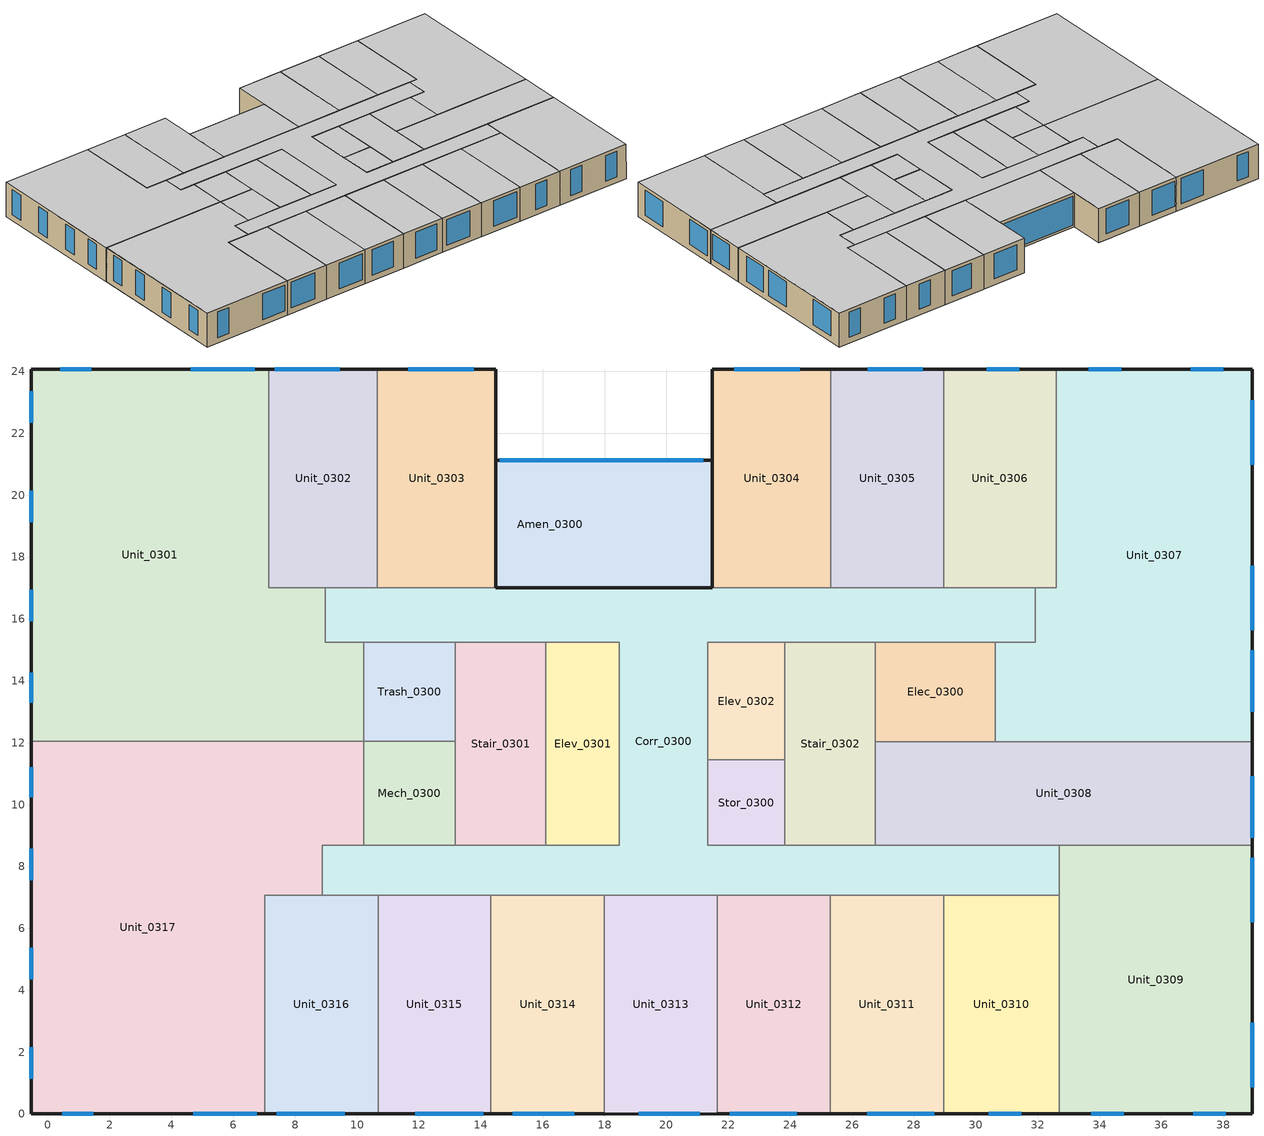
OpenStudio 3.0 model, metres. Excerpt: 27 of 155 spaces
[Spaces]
Elec_0300
 floor to Elec_0201: 30.63,15.25 30.63,12.03 26.75,12.03 26.75,15.25 z8.46
 wall to Stair_0302: 26.75,15.25 26.75,12.03 z8.46:11.4
 wall to Corr_0300: 30.63,15.25 26.75,15.25 z8.46:11.4
 wall to Unit_0307: 30.63,12.03 30.63,15.25 z8.46:11.4
 wall to Unit_0308: 26.75,12.03 30.63,12.03 z8.46:11.4
 ceiling to XFMR_0400: 30.63,12.03 30.63,15.25 26.75,15.25 26.75,12.03 z11.4
Unit_0308
 floor to Unit_0210: 38.94,12.03 38.94,8.69 26.75,8.69 26.75,12.03 z8.46
 wall outside: 38.94,8.69 38.94,12.03 z8.46:11.4
 wall to Stair_0302: 26.75,12.03 26.75,11.48 26.75,8.69 z8.46:11.4
 wall to Unit_0307: 38.94,12.03 32.79,12.03 30.63,12.03 z8.46:11.4
 wall to Unit_0309: 32.69,8.69 38.94,8.69 z8.46:11.4
 wall to Corr_0300: 26.75,8.69 32.69,8.69 z8.46:11.4
 window: 38.94,8.93 38.94,10.92 z8.97:11.13
 ceiling to Unit_0408: 38.94,8.69 38.94,12.03 26.75,12.03 26.75,8.69 z11.4
Elev_0302
 floor to Elev_0202: 23.83,15.25 23.83,11.44 21.34,11.44 21.34,15.25 z8.46
 wall to Stor_0300: 21.34,11.44 23.83,11.44 z8.46:11.4
 wall to Corr_0300: 23.83,15.25 21.34,15.25 21.34,11.44 z8.46:11.4
 wall to Stair_0302: 23.83,11.44 23.83,15.25 z8.46:11.4
 ceiling to Elev_0402: 23.83,11.44 23.83,15.25 21.34,15.25 21.34,11.44 z11.4
Mech_0300
 floor to Mech_0200: 13.17,12.05 13.17,8.69 10.21,8.69 10.21,12.05 z8.46
 wall to Trash_0300: 13.17,12.05 10.21,12.05 z8.46:11.4
 wall to Stair_0301: 13.17,8.69 13.17,12.05 z8.46:11.4
 wall to Corr_0300: 10.21,8.69 13.17,8.69 z8.46:11.4
 wall to Unit_0317: 10.21,12.05 10.21,8.69 z8.46:11.4
 ceiling to Mech_0400: 10.21,8.69 13.17,8.69 13.17,12.05 10.21,12.05 z11.4
Trash_0300
 floor to Trash_0200: 13.17,15.24 13.17,12.05 10.21,12.05 10.21,15.24 z8.46
 wall to Unit_0301: 10.21,15.24 10.21,12.05 z8.46:11.4
 wall to Corr_0300: 13.17,15.24 10.21,15.24 z8.46:11.4
 wall to Stair_0301: 13.17,12.05 13.17,15.24 z8.46:11.4
 ceiling to Trash_0400: 13.17,12.05 13.17,15.24 10.21,15.24 10.21,12.05 z11.4
Stair_0301
 floor to Stair_0201: 16.1,15.24 16.1,8.69 13.17,8.69 13.17,15.24 z8.46
 wall to Corr_0300: 16.1,15.24 13.17,15.24 / 13.17,8.69 16.1,8.69 z8.46:11.4
 wall to Elev_0301: 16.1,8.69 16.1,15.24 z8.46:11.4
 ceiling to Stair_0401: 13.17,8.69 16.1,8.69 16.1,15.24 13.17,15.24 z11.4
Stor_0300
 floor to Stor_0200: 23.83,11.44 23.83,8.69 21.34,8.69 21.34,11.44 z8.46
 wall to Stair_0302: 23.83,8.69 23.83,11.44 z8.46:11.4
 wall to Corr_0300: 21.34,11.44 21.34,8.69 23.83,8.69 z8.46:11.4
 ceiling to Stor_0400: 23.83,8.69 23.83,11.44 21.34,11.44 21.34,8.69 z11.4
Elev_0301
 floor to Elev_0201: 18.48,15.24 18.48,8.69 16.1,8.69 16.1,15.24 z8.46
 wall to Corr_0300: 16.1,8.69 18.48,8.69 18.48,15.24 16.1,15.24 z8.46:11.4
 ceiling to Elev_0401: 16.1,8.69 18.48,8.69 18.48,15.24 16.1,15.24 z11.4
Corr_0300
 floor to Corr_0200: 8.97,17.01 31.92,17.01 31.92,15.25 21.34,15.25 21.34,8.69 32.69,8.69 32.69,7.07 8.88,7.07 8.88,8.69 18.48,8.69 18.48,15.24 8.97,15.24 z8.46
 wall to Unit_0309: 32.69,7.07 32.69,8.69 z8.46:11.4
 wall to Unit_0310: 28.96,7.07 32.69,7.07 z8.46:11.4
 wall to Unit_0311: 25.3,7.07 28.96,7.07 z8.46:11.4
 wall to Unit_0312: 21.64,7.07 25.3,7.07 z8.46:11.4
 wall to Unit_0313: 18,7.07 21.64,7.07 z8.46:11.4
 wall to Unit_0314: 14.33,7.07 18,7.07 z8.46:11.4
 wall to Unit_0315: 10.68,7.07 14.33,7.07 z8.46:11.4
 wall to Unit_0316: 8.88,7.07 10.68,7.07 z8.46:11.4
 wall to Unit_0317: 10.21,8.69 8.88,8.69 8.88,7.07 z8.46:11.4
 wall to Unit_0301: 8.97,17.01 8.97,15.24 10.21,15.24 z8.46:11.4
 wall to Unit_0302: 10.66,17.01 8.97,17.01 z8.46:11.4
 wall to Unit_0303: 14.48,17.01 10.66,17.01 z8.46:11.4
 wall to Amen_0300: 21.48,17.01 14.48,17.01 z8.46:11.4
 wall to Unit_0304: 25.31,17.01 21.48,17.01 z8.46:11.4
 wall to Unit_0305: 28.96,17.01 25.31,17.01 z8.46:11.4
 wall to Unit_0306: 31.92,17.01 28.96,17.01 z8.46:11.4
 wall to Unit_0307: 30.63,15.25 31.92,15.25 31.92,17.01 z8.46:11.4
 wall to Stair_0302: 23.83,15.25 26.75,15.25 / 26.75,8.69 23.83,8.69 z8.46:11.4
 ceiling to Corr_0400: 32.69,7.07 32.69,8.69 21.34,8.69 21.34,15.25 31.92,15.25 31.92,17.01 8.97,17.01 8.97,15.24 18.48,15.24 18.48,8.69 8.88,8.69 8.88,7.07 z11.4
Stair_0302
 floor to Stair_0202: 26.75,15.25 26.75,8.69 23.83,8.69 23.83,15.25 z8.46
 ceiling to Stair_0402: 26.75,8.69 26.75,15.25 23.83,15.25 23.83,8.69 z11.4
Unit_0303
 floor to Unit_0203: 14.48,24.08 14.48,17.01 10.66,17.01 10.66,24.08 z8.46
 wall outside: 14.48,21.13 14.48,24.08 10.66,24.08 z8.46:11.4
 wall to Amen_0300: 14.48,17.01 14.48,21.13 z8.46:11.4
 wall to Unit_0302: 10.66,24.08 10.66,17.07 10.66,17.01 z8.46:11.4
 window: 13.77,24.08 11.66,24.08 z8.97:11.13
 ceiling to Unit_0403: 14.48,17.01 14.48,24.08 10.66,24.08 10.66,17.01 z11.4
Unit_0305
 floor to Unit_0207: 25.31,24.08 28.96,24.08 28.96,17.01 25.31,17.01 z8.46
 wall outside: 28.96,24.08 25.31,24.08 z8.46:11.4
 wall to Unit_0304: 25.31,24.08 25.31,17.07 25.31,17.01 z8.46:11.4
 wall to Unit_0306: 28.96,17.01 28.96,24.08 z8.46:11.4
 window: 28.28,24.08 26.51,24.08 z8.97:11.13
 ceiling to Unit_0405: 28.96,17.01 28.96,24.08 25.31,24.08 25.31,17.01 z11.4
Unit_0311
 floor to Unit_0213: 28.96,7.07 28.96,0 25.3,0 25.3,7.07 z8.46
 wall outside: 25.3,0 28.96,0 z8.46:11.4
 wall to Unit_0312: 25.3,7.07 25.3,0 z8.46:11.4
 wall to Unit_0310: 28.96,0 28.96,7.07 z8.46:11.4
 window: 26.49,0 28.66,0 z8.92:11.13
 ceiling to Unit_0411: 28.96,0 28.96,7.07 25.3,7.07 25.3,0 z11.4
Unit_0309
 floor to Unit_0211: 38.94,8.69 38.94,0 32.69,0 32.69,8.69 z8.46
 wall outside: 32.69,0 38.94,0 38.94,8.69 z8.46:11.4
 wall to Unit_0310: 32.69,7.07 32.69,0 z8.46:11.4
 window: 37.03,0 38.08,0 / 33.73,0 34.78,0 z8.92:11.13; 38.94,0.86 38.94,2.94 / 38.94,6.2 38.94,8.29 z8.97:11.13
 ceiling to Unit_0409: 38.94,0 38.94,8.69 32.69,8.69 32.69,0 z11.4
Amen_0300
 floor to Unit_0204: 17.98,21.13 17.98,17.01 14.48,17.01 14.48,21.13 z8.46
 floor to Unit_0205: 21.48,21.13 21.48,17.01 17.98,17.01 17.98,21.13 z8.46
 wall outside: 14.48,21.13 14.48,17.01 21.48,17.01 21.48,21.13 z11.4:11.41; 21.48,21.13 14.48,21.13 z8.46:11.41
 wall to Unit_0304: 21.48,17.01 21.48,21.13 z8.46:11.4
 window: 21.19,21.13 14.62,21.13 z8.65:11.13
 ceiling to Amen_0400: 21.48,17.01 21.48,21.13 14.48,21.13 14.48,17.01 z11.41
Unit_0312
 floor to Unit_0214: 25.3,7.07 25.3,0 21.64,0 21.64,7.07 z8.46
 wall outside: 21.64,0 25.3,0 z8.46:11.4
 wall to Unit_0313: 21.64,7.07 21.64,0 z8.46:11.4
 window: 22.04,0 24.21,0 z8.92:11.13
 ceiling to Unit_0412: 25.3,0 25.3,7.07 21.64,7.07 21.64,0 z11.4
Unit_0313
 floor to Unit_0215: 21.64,7.07 21.64,0 18,0 18,7.07 z8.46
 wall outside: 18,0 21.64,0 z8.46:11.4
 wall to Unit_0314: 18,7.07 18,0 z8.46:11.4
 window: 19.1,0 21.08,0 z8.92:11.13
 ceiling to Unit_0413: 21.64,0 21.64,7.07 18,7.07 18,0 z11.4
Unit_0310
 floor to Unit_0212: 32.69,7.07 32.69,0 28.96,0 28.96,7.07 z8.46
 wall outside: 28.96,0 32.69,0 z8.46:11.4
 window: 30.42,0 31.47,0 z8.92:11.13
 ceiling to Unit_0410: 32.69,0 32.69,7.07 28.96,7.07 28.96,0 z11.4
Unit_0307
 floor to Unit_0209: 32.61,24.08 38.94,24.08 38.94,12.03 30.63,12.03 30.63,15.25 31.92,15.25 31.92,17.01 32.61,17.01 z8.46
 wall outside: 38.94,12.03 38.94,24.08 32.61,24.08 z8.46:11.4
 wall to Unit_0306: 32.61,24.08 32.61,17.01 31.92,17.01 z8.46:11.4
 window: 38.94,13.01 38.94,14.99 / 38.94,15.64 38.94,17.73 / 38.94,20.98 38.94,23.07 / 38,24.08 36.95,24.08 / 34.7,24.08 33.65,24.08 z8.97:11.13
 ceiling to Unit_0407: 38.94,12.03 38.94,24.08 32.61,24.08 32.61,17.01 31.92,17.01 31.92,15.25 30.63,15.25 30.63,12.03 z11.4
Unit_0306
 floor to Unit_0208: 28.96,24.08 32.61,24.08 32.61,17.01 28.96,17.01 z8.46
 wall outside: 32.61,24.08 28.96,24.08 z8.46:11.4
 window: 31.4,24.08 30.35,24.08 z8.97:11.13
 ceiling to Unit_0406: 32.61,17.01 32.61,24.08 28.96,24.08 28.96,17.01 z11.4
Unit_0304
 floor to Unit_0206: 21.48,24.08 25.31,24.08 25.31,17.01 21.48,17.01 z8.46
 wall outside: 25.31,24.08 21.48,24.08 21.48,21.13 z8.46:11.4
 window: 24.3,24.08 22.19,24.08 z8.97:11.13
 ceiling to Unit_0404: 25.31,17.01 25.31,24.08 21.48,24.08 21.48,17.01 z11.4
Unit_0302
 floor to Unit_0202: 10.66,24.08 10.66,17.01 7.15,17.01 7.15,24.08 z8.46
 wall outside: 10.66,24.08 7.15,24.08 z8.46:11.4
 wall to Unit_0301: 7.15,24.08 7.15,17.01 8.97,17.01 z8.46:11.4
 window: 9.45,24.08 7.33,24.08 z8.97:11.13
 ceiling to Unit_0402: 10.66,17.01 10.66,24.08 7.15,24.08 7.15,17.01 z11.4
Unit_0314
 floor to Unit_0216: 18,7.07 18,0 14.33,0 14.33,7.07 z8.46
 wall outside: 14.33,0 18,0 z8.46:11.4
 wall to Unit_0315: 14.33,7.07 14.33,0 z8.46:11.4
 window: 15.04,0 17.02,0 z8.92:11.13
 ceiling to Unit_0414: 18,0 18,7.07 14.33,7.07 14.33,0 z11.4
Unit_0301
 floor to Unit_0201: -0.53,24.08 7.15,24.08 7.15,17.01 8.97,17.01 8.97,15.24 10.21,15.24 10.21,12.05 -0.53,12.05 z8.46
 wall outside: 7.15,24.08 -0.53,24.08 -0.53,12.05 z8.46:11.4
 wall to Unit_0317: -0.53,12.05 10.21,12.05 z8.46:11.4
 window: -0.53,23.36 -0.53,22.34 / -0.53,20.15 -0.53,19.13 / -0.53,16.94 -0.53,15.93 / -0.53,14.26 -0.53,13.29 / 6.69,24.08 4.62,24.08 / 1.41,24.08 0.4,24.08 z8.97:11.13
 ceiling to Unit_0401 (Interior Ceiling): 10.21,12.05 10.21,15.24 8.97,15.24 8.97,17.01 7.15,17.01 7.15,24.08 -0.53,24.08 -0.53,12.05 z11.4
Unit_0316
 floor to Unit_0218: 10.68,7.07 10.68,0 7.01,0 7.01,7.07 z8.46
 wall outside: 7.01,0 10.68,0 z8.46:11.4
 wall to Unit_0317: 8.88,7.07 7.01,7.07 7.01,5.98 7.01,0 z8.46:11.4
 wall to Unit_0315: 10.68,0 10.68,7.07 z8.46:11.4
 window: 7.41,0 9.6,0 z8.92:11.13
 ceiling to Unit_0416: 10.68,0 10.68,7.07 7.01,7.07 7.01,0 z11.4
Unit_0317
 floor to Unit_0219: 10.21,12.05 10.21,8.69 8.88,8.69 8.88,7.07 7.01,7.07 7.01,0 -0.53,0 -0.53,12.05 z8.46
 wall outside: -0.53,12.05 -0.53,12.04 -0.53,0 7.01,0 z8.46:11.4
 window: 0.48,0 1.48,0 / 4.7,0 6.76,0 z8.92:11.13; -0.53,11.21 -0.53,10.24 / -0.53,8.57 -0.53,7.55 / -0.53,5.37 -0.53,4.35 / -0.53,2.16 -0.53,1.14 z8.97:11.13
 ceiling to Unit_0417: 7.01,0 7.01,7.07 8.88,7.07 8.88,8.69 10.21,8.69 10.21,12.05 -0.53,12.05 -0.53,0 z11.4
Unit_0315
 floor to Unit_0217: 14.33,7.07 14.33,0 10.68,0 10.68,7.07 z8.46
 wall outside: 10.68,0 14.33,0 z8.46:11.4
 window: 11.89,0 14.08,0 z8.92:11.13
 ceiling to Unit_0415: 14.33,0 14.33,7.07 10.68,7.07 10.68,0 z11.4
[Building]
1300 NE 45th: North Axis {deg}=90; Space Type=SEC2015-MF-Residential; Default Construction Set=2015 Seattle Energy Code - MF; Default Schedule Set=SEC2015-MF-RESIDENTIAL-SCH-SET; Relocatable=False
[Site]
Seattle Boeing Field  Isis: Latitude {deg}=47.68; Longitude {deg}=-122.25; Time Zone {hr}=-8; Elevation {m}=20
[ClimateZones]
Climate Zone Institution Name 1=ASHRAE; Climate Zone Document Name 1=ANSI/ASHRAE Standard 169; Climate Zone Document Year 1=2006; Climate Zone Value 1=4C; Climate Zone Institution Name 2=CEC; Climate Zone Document Name 2=California Climate Zone Descriptions; Climate Zone Document Year 2=1995
[SizingPeriod:DesignDay] Barometric Pressure {Pa}=101085; Sky Clearness=0; Rain Indicator=0; Snow Indicator=0; Day of Month=21; Daylight Saving Time Indicator=0; Dry-Bulb Temperature Range Modifier Type=DefaultMultipliers
Name | Maximum Dry-Bulb Temperature {C} | Daily Dry-Bulb Temperature Range {deltaC} | Humidity Indicating Conditions at Maximum Dry-Bulb | Wind Speed {m/s} | Wind Direction {deg} | Month | Day Type | Humidity Indicating Type | Solar Model Indicator | ASHRAE Taub | ASHRAE Taud
Seattle Boeing Field  Isis Ann Htg 99.6% Condns DB | -4.5 | 0 | -4.5 | 2.6 | 150 | 12 | WinterDesignDay | Wetbulb | ASHRAEClearSky
Seattle Boeing Field  Isis Ann Hum_n 99.6% Condns DP=>MCDB | -1.5 | 0 | -12.1 | 2.6 | 150 | 12 | WinterDesignDay | Dewpoint | ASHRAEClearSky
Seattle Boeing Field  Isis Ann Htg Wind 99.6% Condns WS=>MCDB | 7.9 | 0 | 7.9 | 10 | 150 | 12 | WinterDesignDay | Wetbulb | ASHRAEClearSky
Seattle Boeing Field  Isis Ann Clg .4% Condns DB=>MWB | 30 | 10.2 | 18.7 | 4.5 | 320 | 8 | SummerDesignDay | Wetbulb | ASHRAETau | 0.359 | 2.539
Seattle Boeing Field  Isis Ann Clg .4% Condns WB=>MDB | 28.6 | 10.2 | 19.4 | 4.5 | 320 | 8 | SummerDesignDay | Wetbulb | ASHRAETau | 0.359 | 2.539
Seattle Boeing Field  Isis Ann Clg .4% Condns DP=>MDB | 20.8 | 10.2 | 16.1 | 4.5 | 320 | 8 | SummerDesignDay | Dewpoint | ASHRAETau | 0.359 | 2.539
Seattle Boeing Field  Isis Ann Clg .4% Condns Enth=>MDB | 28.6 | 10.2 | 54800 | 4.5 | 320 | 8 | SummerDesignDay | Enthalpy | ASHRAETau | 0.359 | 2.539
[Construction]
SEC-2015 Comm Group R BG ExtWall: R-13 + R-6 CI: Concrete - 8 inch - 140 lb/ft3, R-6 CI, R-13 Cavity (R-6 eff), 5/8 in. Gypsum Board
Interior Floor: F16 Acoustic tile, F05 Ceiling air space resistance, M11 100mm lightweight concrete
Interior Wall: G01a 19mm gypsum board, F04 Wall air space resistance, G01a 19mm gypsum board
Interior Ceiling: M11 100mm lightweight concrete, F05 Ceiling air space resistance, F16 Acoustic tile
SEC-2015 Opaque Door- Swinging: SEC-2015 Opaque Door- Swinging - Material
SEC-2015 Comm Group R ExtRoof IEAD: Roof Membrane, IEAD Roof Insulation R-36.7 IP, Metal Decking
SEC-2015 Comm Group R AG ExtWall SteelFrame: R-19 + R-8.5 CI: Stucco - 7/8 inch, 5/8 in. Gypsum Board, R-8.5 CI, R-19 Cavity (R-7.1 eff), 5/8 in. Gypsum Board
SEC-2015 Comm Group R Exposed Floor Mass: Floor Insulation R-32 IP, MAT-CC05 8 HW CONCRETE, CP02 CARPET PAD 2
SEC-2015 Glazed Door - SEW: SEC-2015 Glazed Door - SEW - Material
SEC-2015 Glazing - Fixed Metal Frame - SEW: SEC-2015 Glazing - Fixed Metal Frame - SEW - Material
SEC-2015 Opaque Door- NonSwinging: SEC-2015 Opaque Door- NonSwinging - Material
[Material]
Name | Roughness | Thickness {m} | Conductivity {W/m-K} | Density {kg/m3} | Specific Heat {J/kg-K} | Thermal Absorptance | Solar Absorptance | Visible Absorptance
Concrete - 8 inch - 140 lb/ft3 | MediumRough | 0.2032 | 1.94902 | 2239.06 | 921.096 | 0.9 | 0.7 | 0.7
Roof Membrane | VeryRough | 0.0095 | 0.16 | 1121.29 | 1460 | 0.9 | 0.7 | 0.7
Metal Decking | MediumSmooth | 0.0015 | 45.006 | 7680 | 418.4 | 0.9 | 0.6 | 0.6
F16 Acoustic tile | MediumSmooth | 0.0191 | 0.06 | 368 | 590 | 0.9 | 0.3 | 0.3
M11 100mm lightweight concrete | MediumRough | 0.1016 | 0.53 | 1280 | 840 | 0.9 | 0.5 | 0.5
G01a 19mm gypsum board | MediumSmooth | 0.019 | 0.16 | 800 | 1090 | 0.9 | 0.4 | 0.4
5/8 in. Gypsum Board | MediumSmooth | 0.0159 | 0.16 | 800 | 1090 | 0.9 | 0.7 | 0.7
IEAD Roof Insulation R-36.7 IP | MediumRough | 0.316696 | 0.049 | 265 | 836.8 | 0.9 | 0.7 | 0.7
MAT-CC05 8 HW CONCRETE | Rough | 0.20321 | 1.311 | 2240 | 836.8 | 0.9 | 0.7 | 0.7
Floor Insulation R-32 IP | MediumRough | 0.253598 | 0.045 | 265 | 836.8 | 0.9 | 0.7 | 0.7
R-6 CI | MediumSmooth | 0.024323 | 0.0230188 | 16.0185 | 1130.436
R-13 Cavity (R-6 eff) | MediumSmooth | 0.024323 | 0.0230188 | 16.0185 | 1130.436 | 0.9
Stucco - 7/8 inch | Smooth | 0.022352 | 0.701106 | 1855.1 | 837.36
R-8.5 CI | MediumSmooth | 0.0344576 | 0.0230188 | 16.0185 | 1130.436
R-19 Cavity (R-7.1 eff) | MediumSmooth | 0.0287823 | 0.0230188 | 16.0185 | 1130.436 | 0.9
[Material:NoMass]
Name | Roughness | Thermal Resistance {m2-K/W} | Thermal Absorptance | Solar Absorptance | Visible Absorptance
CP02 CARPET PAD 2 | VeryRough | 0.21648 | 0.9 | 0.7 | 0.8
SEC-2015 Opaque Door- Swinging - Material | Smooth | 0.475497
SEC-2015 Opaque Door- NonSwinging - Material | Smooth | 0.517764
[Material:AirGap]
Name | Thermal Resistance {m2-K/W}
F05 Ceiling air space resistance | 0.18
F04 Wall air space resistance | 0.15
[WindowMaterial:Blind]
Window Material Blind 1: Slat Width {m}=0.025; Slat Separation {m}=0.01875; Front Side Slat Beam Solar Reflectance=0.5; Back Side Slat Beam Solar Reflectance=0.5; Front Side Slat Diffuse Solar Reflectance=0.5; Back Side Slat Diffuse Solar Reflectance=0.5; Slat Beam Visible Transmittance=0
[DefaultSurfaceConstructions]
Name | Floor Construction | Wall Construction | Roof Ceiling Construction
Default Surface Constructions 23 | Interior Floor | Interior Wall | Interior Ceiling
Default Surface Constructions 24 | SEC-2015 Comm Group R Slab-On-Ground | SEC-2015 Comm Group R BG ExtWall: R-13 + R-6 CI
Default Surface Constructions 22 adj ext wall insulation adj ext wall insulation | SEC-2015 Comm Group R Exposed Floor Mass | SEC-2015 Comm Group R AG ExtWall SteelFrame: R-19 + R-8.5 CI | SEC-2015 Comm Group R ExtRoof IEAD
[DefaultSubSurfaceConstructions]
Name | Fixed Window Construction | Door Construction | Glass Door Construction | Overhead Door Construction
Default Sub Surface Constructions 15 | SEC-2015 Glazing - Fixed Metal Frame - SEW | SEC-2015 Opaque Door- Swinging | SEC-2015 Glazed Door - SEW | SEC-2015 Opaque Door- NonSwinging
Default Sub Surface Constructions 16
[WindowMaterial:SimpleGlazingSystem] Solar Heat Gain Coefficient=0.35; Visible Transmittance=0.6
Name | U-Factor {W/m2-K}
SEC-2015 Glazed Door - SEW - Material | 3.40696
SEC-2015 Glazing - Fixed Metal Frame - SEW - Material | 2.15774
[DefaultConstructionSet]
2015 Seattle Energy Code - MF: Default Exterior Surface Constructions=Default Surface Constructions 22 adj ext wall insulation adj ext wall insulation; Default Interior Surface Constructions=Default Surface Constructions 23; Default Ground Contact Surface Constructions=Default Surface Constructions 24; Default Exterior SubSurface Constructions=Default Sub Surface Constructions 15; Default Interior SubSurface Constructions=Default Sub Surface Constructions 16
[Construction:FfactorGroundFloor]
SEC-2015 Comm Group R Slab-On-Ground: F-Factor {W/m-K}=0.934597; Area {m2}=88.9082; PerimeterExposed {m}=40.2336
[Lights:Definition] Design Level Calculation Method=Watts/Area
Name | Watts per Space Floor Area {W/m2}
Amenity Lights Definition | 5.59723
Apartment Lights Definition | 3.98265
Corridor Lights Definition | 5.16668
[DesignSpecification:OutdoorAir] Outdoor Air Method=Sum
Name | Outdoor Air Flow per Person {m3/s-person} | Outdoor Air Flow per Floor Area {m3/s-m2}
90.1-2010 - MidriseApartment - Apartment Ventilation; 90.1-2010 - Office - BreakRoom Ventilation | 0.00235974 | 0.0003048
90.1-2010 - MidriseApartment - Corridor Ventilation; 90.1-2010 - Office - Stair Ventilation |  | 0.0003048
90.1-2010 - Office - Elec/MechRoom Ventilation; 90.1-2010 - Office - Storage Ventilation |  | 0.0006096
[People:Definition] Fraction Radiant=0.3
Name | Number of People Calculation Method | Number of People {people} | People per Space Floor Area {person/m2}
Apartment 1BR People Definition | People | 1
Amenity People Definition | People/Area |  | 0.107639
[ShadingControl]
Shading Control 1: Shading Type=InteriorBlind; Shading Device Material=Window Material Blind 1
[BuildingStory]
Building Story 03: Nominal Z Coordinate {m}=8.3058; Nominal Floor to Floor Height {m}=2.947416
[Space] Default Construction Set=2015 Seattle Energy Code - MF; Building Story=Building Story 03
Name | Space Type | Thermal Zone
Elec_0300 | SEC2015-MF-Elec/MechRoom | Thermal Zone: Elec_0300
Unit_0308 | SEC2015-MF-Residential | Thermal Zone: Unit_0308
Elev_0302 | SEC2015-MF-Shaft | Thermal Zone: Elev_0302
Mech_0300 | SEC2015-MF-Elec/MechRoom | Thermal Zone: Mech_0300
Trash_0300 | SEC2015-MF-Storage | Thermal Zone: Trash_0300
Stair_0301 | SEC2015-MF-Stair | Thermal Zone: Stair_0301
Stor_0300 | SEC2015-MF-Storage | Thermal Zone: Stor_0300
Elev_0301 | SEC2015-MF-Shaft | Thermal Zone: Elev_0301
Corr_0300 | SEC2015-MF-Coridor | Thermal Zone: Corr_0300
Stair_0302 | SEC2015-MF-Stair | Thermal Zone: Stair_0302
Unit_0303 | SEC2015-MF-Residential | Thermal Zone: Unit_0303
Unit_0305 | SEC2015-MF-Residential | Thermal Zone: Unit_0305
Unit_0311 | SEC2015-MF-Residential | Thermal Zone: Unit_0311
Unit_0309 | SEC2015-MF-Residential | Thermal Zone: Unit_0309
Amen_0300 | SEC2015-MF-Amenity | Thermal Zone: Amen_0300
Unit_0312 | SEC2015-MF-Residential | Thermal Zone: Unit_0312
Unit_0313 | SEC2015-MF-Residential | Thermal Zone: Unit_0313
Unit_0310 | SEC2015-MF-Residential | Thermal Zone: Unit_0310
Unit_0307 | SEC2015-MF-Residential | Thermal Zone: Unit_0307
Unit_0306 | SEC2015-MF-Residential | Thermal Zone: Unit_0306
Unit_0304 | SEC2015-MF-Residential | Thermal Zone: Unit_0304
Unit_0302 | SEC2015-MF-Residential | Thermal Zone: Unit_0302
Unit_0314 | SEC2015-MF-Residential | Thermal Zone: Unit_0314
Unit_0301 | SEC2015-MF-Residential | Thermal Zone: Unit_0301
Unit_0316 | SEC2015-MF-Residential | Thermal Zone: Unit_0316
Unit_0317 | SEC2015-MF-Residential | Thermal Zone: Unit_0317
Unit_0315 | SEC2015-MF-Residential | Thermal Zone: Unit_0315
[SpaceType]
Name | Default Schedule Set | Design Specification Outdoor Air Object | Standards Building Type | Standards Space Type
SEC2015-MF-Residential | SEC2015-MF-RESIDENTIAL-SCH-SET | 90.1-2010 - MidriseApartment - Apartment Ventilation | MidriseApartment | Apartment
SEC2015-MF-Coridor | SEC2015-MF-CORRIDOR-SCH-SET | 90.1-2010 - MidriseApartment - Corridor Ventilation | MidriseApartment | Corridor
SEC2015-MF-Amenity | SEC2015-MF-AMENITY-SCH-SET | 90.1-2010 - Office - BreakRoom Ventilation | Office | BreakRoom
SEC2015-MF-Elec/MechRoom | SEC2015-MF-ELECMECH-SCH-SET | 90.1-2010 - Office - Elec/MechRoom Ventilation | Office | Elec/MechRoom
SEC2015-MF-Stair | SEC2015-MF-STAIR-SCH-SET | 90.1-2010 - Office - Stair Ventilation | Office | Stair
SEC2015-MF-Storage | SEC2015-MF-STORAGE-SCH-SET | 90.1-2010 - Office - Storage Ventilation | Office | Storage
SEC2015-MF-Shaft | SEC2015-MF-SHAFT-SCH-SET | 90.1-2010 - Office - Stair Ventilation | Office | Stair
[Lights] Fraction Replaceable=1
Name | Lights Definition | Space or SpaceType
Apartment Lights | Apartment Lights Definition | SEC2015-MF-Residential
90.1-2010 - MidriseApartment - Corridor Lights | Corridor Lights Definition | SEC2015-MF-Coridor
Amenity Lights | Amenity Lights Definition | SEC2015-MF-Amenity
[People] Multiplier=1
Name | People Definition | Space or SpaceType
Apartment People | Apartment 1BR People Definition | SEC2015-MF-Residential
Amenity People | Amenity People Definition | SEC2015-MF-Amenity
[ElectricEquipment:Definition] Design Level Calculation Method=Watts/Area
Name | Watts per Space Floor Area {W/m2}
Apartment Electric Equipment Definition | 3.87501
Amenity Electric Equipment Definition | 8.18057
Elec/MechRoom Electric Equipment Definition | 2.90626
[ElectricEquipment]
Name | Electric Equipment Definition | Space or SpaceType
Apartment Electric Equipment | Apartment Electric Equipment Definition | SEC2015-MF-Residential
Amenity Electric Equipment | Amenity Electric Equipment Definition | SEC2015-MF-Amenity
90.1-2010 - Office - Elec/MechRoom Electric Equipment | Elec/MechRoom Electric Equipment Definition | SEC2015-MF-Elec/MechRoom
[DefaultScheduleSet]
Name | Number of People Schedule | People Activity Level Schedule | Lighting Schedule | Electric Equipment Schedule | Infiltration Schedule
SEC2015-MF-RESIDENTIAL-SCH-SET | MidriseApartment Apartment Occ | MidriseApartment Activity | MidriseApartment Apartment Light | MidriseApartment Apartment Equip | MidriseApartment Infil (0.25)
SEC2015-MF-CORRIDOR-SCH-SET |  |  | Always On |  | MidriseApartment Infil (0.25)
SEC2015-MF-AMENITY-SCH-SET | MidriseApartment Apartment Occ | MidriseApartment Activity | MidriseApartment Common Light | MidriseApartment Common Equip | MidriseApartment Infil (0.25)
SEC2015-MF-ELECMECH-SCH-SET |  |  | MidriseApartment ElecMech Light | MidriseApartment Common Equip | Always On
SEC2015-MF-STAIR-SCH-SET |  |  | Always On |  | Always On
SEC2015-MF-STORAGE-SCH-SET |  |  | MidriseApartment Common Light | MidriseApartment Common Equip | Always On
SEC2015-MF-SHAFT-SCH-SET
[ThermalZone] Use Ideal Air Loads=Yes
Thermal Zone: Stor_0300; Thermal Zone: Unit_0308; Thermal Zone: Elec_0300; Thermal Zone: Mech_0300; Thermal Zone: Elev_0302; Thermal Zone: Trash_0300; Thermal Zone: Stair_0301; Thermal Zone: Elev_0301; Thermal Zone: Corr_0300; Thermal Zone: Stair_0302; Thermal Zone: Unit_0311; Thermal Zone: Unit_0303; Thermal Zone: Unit_0305; Thermal Zone: Unit_0309; Thermal Zone: Unit_0310; Thermal Zone: Amen_0300; Thermal Zone: Unit_0312; Thermal Zone: Unit_0313; Thermal Zone: Unit_0307; Thermal Zone: Unit_0315; Thermal Zone: Unit_0306; Thermal Zone: Unit_0304; Thermal Zone: Unit_0302; Thermal Zone: Unit_0301; Thermal Zone: Unit_0314; Thermal Zone: Unit_0316; Thermal Zone: Unit_0317
[Sizing:Zone] Zone Cooling Design Supply Air Temperature Input Method=SupplyAirTemperature; Zone Cooling Design Supply Air Temperature {C}=14; Zone Cooling Design Supply Air Temperature Difference {deltaC}=11.11; Zone Heating Design Supply Air Temperature Input Method=SupplyAirTemperature; Zone Heating Design Supply Air Temperature {C}=40; Zone Heating Design Supply Air Temperature Difference {deltaC}=11.11; Zone Cooling Design Supply Air Humidity Ratio {kg-H2O/kg-air}=0.0085; Zone Heating Design Supply Air Humidity Ratio {kg-H2O/kg-air}=0.008; Cooling Design Air Flow Method=DesignDay; Heating Design Air Flow Method=DesignDay; Account for Dedicated Outdoor Air System=No; Dedicated Outdoor Air System Control Strategy=NeutralSupplyAir; Dedicated Outdoor Air Low Setpoint Temperature for Design {C}=autosize; Dedicated Outdoor Air High Setpoint Temperature for Design {C}=autosize
Thermal Zone: Elev_0201; Thermal Zone: Unit_0402; Thermal Zone: Unit_0311; Thermal Zone: Unit_0303; Thermal Zone: Unit_0219; Thermal Zone: Unit_0305; Thermal Zone: Unit_0309; ; Thermal Zone: Mech_0400; Thermal Zone: Unit_0310; Thermal Zone: Amen_0300; Thermal Zone: Unit_0312; Thermal Zone: Unit_0415; Thermal Zone: Unit_0313; Thermal Zone: Unit_0408; Thermal Zone: Elev Control_2301; Thermal Zone: Unit_0307; Thermal Zone: Unit_0405; Thermal Zone: Unit_0315; Thermal Zone: Unit_0306; Thermal Zone: Unit_0304; Thermal Zone: Unit_0403; ; Thermal Zone: Unit_0302; Thermal Zone: Unit_0301; ; Thermal Zone: Unit_0314; Thermal Zone: Unit_0316; Thermal Zone: Package_0100; ; ; Thermal Zone: Unit_0406; Thermal Zone: Corr_0100; Thermal Zone: Unit_0317; Thermal Zone: Stair_2301; ; Thermal Zone: Stair_0402; Thermal Zone: Unit_0414; Thermal Zone: Unit_0409; Thermal Zone: Unit_0410; Thermal Zone: XFMR_0400; ; Thermal Zone: Unit_0411; Thermal Zone: Stor_0100; Thermal Zone: Corr_0400; Thermal Zone: Unit_0417; Thermal Zone: Elev_0402; Thermal Zone: Unit_0412; Thermal Zone: Stair_0401; Thermal Zone: Unit_0401; ; Thermal Zone: Unit_0404; ; ; Thermal Zone: Elev_0401; Thermal Zone: Stair_2202; Thermal Zone: Unit_0416; Thermal Zone: Amen_0400; Thermal Zone: Amen_2300; ; ; ; ; ; ; ; ; Thermal Zone: Stair_0201; ; ; ; ; ; Thermal Zone: Fitness_2200; Thermal Zone: Lounge_2301; Thermal Zone: Restroom_2201; Thermal Zone: Stair_2201; Thermal Zone: Elev_2301; Thermal Zone: Elev Lobby_2300; Thermal Zone: Restroom_2300; Thermal Zone: Elev_2302; Thermal Zone: Trash_2200; Thermal Zone: Lounge_2300; Thermal Zone: Amen_2200; Thermal Zone: Corr_2300; Thermal Zone: Mech_0200; Thermal Zone: Elev_2303; Thermal Zone: Corr_2301; Thermal Zone: Elev Control_2302; Thermal Zone: Stair_0202; Thermal Zone: Stair_2302; Thermal Zone: Elev_2304; Thermal Zone: Unit_0212; Thermal Zone: Unit_0218; Thermal Zone: Unit_0217; Thermal Zone: Unit_0216; Thermal Zone: Unit_0215; Thermal Zone: Unit_0214; Thermal Zone: Unit_0213; Thermal Zone: Unit_0211; Thermal Zone: Corr_0200; Thermal Zone: Stor_0200; Thermal Zone: Unit_0210; Thermal Zone: Elev_0202; Thermal Zone: Elec_0201; Thermal Zone: Unit_0209; Thermal Zone: Leasing_0100; Thermal Zone: Trash_0200; Thermal Zone: Unit_0202; Thermal Zone: Unit_0203; Thermal Zone: Unit_0208; Thermal Zone: Unit_0204; Thermal Zone: Unit_0205; Thermal Zone: Unit_0206; Thermal Zone: Unit_0207; ; ; Thermal Zone: Lobby_Mail_0100; Thermal Zone: Retail_0100; Thermal Zone: FCC_0100; Thermal Zone: Retail Storage_0100; Thermal Zone: Stair_0101; Thermal Zone: Elev_0101; Thermal Zone: Stair_0102; Thermal Zone: Elev_0102; Thermal Zone: Restroom_0100; Thermal Zone: BOH_0100; Thermal Zone: Unit_2104; Thermal Zone: Unit_2105; Thermal Zone: Elev_P201; Thermal Zone: Elev_2101; Thermal Zone: Unit_2115; Thermal Zone: Unit_2107; Thermal Zone: Stor_P200; Thermal Zone: Unit_2117; Thermal Zone: Unit_2116; Thermal Zone: Unit_2114; Thermal Zone: Unit_2113; Thermal Zone: Unit_2112; Thermal Zone: Unit_2111; Thermal Zone: Unit_2110; Thermal Zone: Unit_2109; Thermal Zone: Corr_2100; Thermal Zone: Mech_2100; Thermal Zone: Stair_2101; Thermal Zone: Stor_2100; Thermal Zone: Stair_2102; Thermal Zone: Unit_2102; Thermal Zone: Unit_2108; Thermal Zone: Elev_2102; Thermal Zone: Unit_2101; Thermal Zone: Trash_2100; Thermal Zone: Unit_2103; Thermal Zone: Amen_2100; Thermal Zone: Unit_2106; Thermal Zone: Stair_P101; Thermal Zone: Elev_P101; Thermal Zone: Elev Lobby_P101; Thermal Zone: Stor_P100; Thermal Zone: Stair_P102; Thermal Zone: Elev_P102; Thermal Zone: Stair_P201; Thermal Zone: Elev Lobby_P200; Thermal Zone: Stair_P202; Thermal Zone: Elev_P202
[Exterior:Lights:Definition] Design Level {W}=0
Lights Garage Definition; Exterior Lights Definition
[Exterior:Lights] Schedule=Always On Discrete
Name | Exterior Lights Definition | Control Option
Lights Garage | Lights Garage Definition
Exterior Lights | Exterior Lights Definition | AstronomicalClock
[SpaceInfiltration:DesignFlowRate] Design Flow Rate Calculation Method=Flow/ExteriorArea; Flow per Exterior Surface Area {m3/s-m2}=0.0001524
Name | Schedule
Space Infiltration Design Flow Rate 1; Space Infiltration Design Flow Rate 2; Space Infiltration Design Flow Rate 3; Space Infiltration Design Flow Rate 4; Space Infiltration Design Flow Rate 5; Space Infiltration Design Flow Rate 6; Space Infiltration Design Flow Rate 7; Space Infiltration Design Flow Rate 8; Space Infiltration Design Flow Rate 9; Space Infiltration Design Flow Rate 10; Space Infiltration Design Flow Rate 11; Space Infiltration Design Flow Rate 12; Space Infiltration Design Flow Rate 13; Space Infiltration Design Flow Rate 14; Space Infiltration Design Flow Rate 15; Space Infiltration Design Flow Rate 16; Space Infiltration Design Flow Rate 17; Space Infiltration Design Flow Rate 18; Space Infiltration Design Flow Rate 19; Space Infiltration Design Flow Rate 20; Space Infiltration Design Flow Rate 21; Space Infiltration Design Flow Rate 22; Space Infiltration Design Flow Rate 23; Space Infiltration Design Flow Rate 24; Space Infiltration Design Flow Rate 25; Space Infiltration Design Flow Rate 26; Space Infiltration Design Flow Rate 27; Space Infiltration Design Flow Rate 28; Space Infiltration Design Flow Rate 29; Space Infiltration Design Flow Rate 30; Space Infiltration Design Flow Rate 31; Space Infiltration Design Flow Rate 32; Space Infiltration Design Flow Rate 33; Space Infiltration Design Flow Rate 34; Space Infiltration Design Flow Rate 35; Space Infiltration Design Flow Rate 36; Space Infiltration Design Flow Rate 37; Space Infiltration Design Flow Rate 38; Space Infiltration Design Flow Rate 39; Space Infiltration Design Flow Rate 40; Space Infiltration Design Flow Rate 41; Space Infiltration Design Flow Rate 42; Space Infiltration Design Flow Rate 43; Space Infiltration Design Flow Rate 44; Space Infiltration Design Flow Rate 45; Space Infiltration Design Flow Rate 46; Space Infiltration Design Flow Rate 47; Space Infiltration Design Flow Rate 48; Space Infiltration Design Flow Rate 49; Space Infiltration Design Flow Rate 50; Space Infiltration Design Flow Rate 51; Space Infiltration Design Flow Rate 52; Space Infiltration Design Flow Rate 53; Space Infiltration Design Flow Rate 54; Space Infiltration Design Flow Rate 55; Space Infiltration Design Flow Rate 56; Space Infiltration Design Flow Rate 57; Space Infiltration Design Flow Rate 58; Space Infiltration Design Flow Rate 59; Space Infiltration Design Flow Rate 60; Space Infiltration Design Flow Rate 61; Space Infiltration Design Flow Rate 62; Space Infiltration Design Flow Rate 63; Space Infiltration Design Flow Rate 64; Space Infiltration Design Flow Rate 65; Space Infiltration Design Flow Rate 66; Space Infiltration Design Flow Rate 67; Space Infiltration Design Flow Rate 68; Space Infiltration Design Flow Rate 69; Space Infiltration Design Flow Rate 70; Space Infiltration Design Flow Rate 71; Space Infiltration Design Flow Rate 72; Space Infiltration Design Flow Rate 73; Space Infiltration Design Flow Rate 74; Space Infiltration Design Flow Rate 75; Space Infiltration Design Flow Rate 76; Space Infiltration Design Flow Rate 77; Space Infiltration Design Flow Rate 78; Space Infiltration Design Flow Rate 79; Space Infiltration Design Flow Rate 80; Space Infiltration Design Flow Rate 81; Space Infiltration Design Flow Rate 82; Space Infiltration Design Flow Rate 83; Space Infiltration Design Flow Rate 84; Space Infiltration Design Flow Rate 85; Space Infiltration Design Flow Rate 86; Space Infiltration Design Flow Rate 87; Space Infiltration Design Flow Rate 88; Space Infiltration Design Flow Rate 89; Space Infiltration Design Flow Rate 90; Space Infiltration Design Flow Rate 91; Space Infiltration Design Flow Rate 92; Space Infiltration Design Flow Rate 93; Space Infiltration Design Flow Rate 94; Space Infiltration Design Flow Rate 95; Space Infiltration Design Flow Rate 96; Space Infiltration Design Flow Rate 97; Space Infiltration Design Flow Rate 98; Space Infiltration Design Flow Rate 99; Space Infiltration Design Flow Rate 100; Space Infiltration Design Flow Rate 101; Space Infiltration Design Flow Rate 102; Space Infiltration Design Flow Rate 103; Space Infiltration Design Flow Rate 104; Space Infiltration Design Flow Rate 105; Space Infiltration Design Flow Rate 106; Space Infiltration Design Flow Rate 107; Space Infiltration Design Flow Rate 108; Space Infiltration Design Flow Rate 109; Space Infiltration Design Flow Rate 110; Space Infiltration Design Flow Rate 111; Space Infiltration Design Flow Rate 112; Space Infiltration Design Flow Rate 113; Space Infiltration Design Flow Rate 114; Space Infiltration Design Flow Rate 115; Space Infiltration Design Flow Rate 116; Space Infiltration Design Flow Rate 117; Space Infiltration Design Flow Rate 118; Space Infiltration Design Flow Rate 119; Space Infiltration Design Flow Rate 120; Space Infiltration Design Flow Rate 121; Space Infiltration Design Flow Rate 122; Space Infiltration Design Flow Rate 123; Space Infiltration Design Flow Rate 124; Space Infiltration Design Flow Rate 125; Space Infiltration Design Flow Rate 126; Space Infiltration Design Flow Rate 127; Space Infiltration Design Flow Rate 128; Space Infiltration Design Flow Rate 129; Space Infiltration Design Flow Rate 130; Space Infiltration Design Flow Rate 131; Space Infiltration Design Flow Rate 132; Space Infiltration Design Flow Rate 133; Space Infiltration Design Flow Rate 134; Space Infiltration Design Flow Rate 135; Space Infiltration Design Flow Rate 136; Space Infiltration Design Flow Rate 137; Space Infiltration Design Flow Rate 138; Space Infiltration Design Flow Rate 139; Space Infiltration Design Flow Rate 140; Space Infiltration Design Flow Rate 141; Space Infiltration Design Flow Rate 142; Space Infiltration Design Flow Rate 143; Space Infiltration Design Flow Rate 144; Space Infiltration Design Flow Rate 145; Space Infiltration Design Flow Rate 146; Space Infiltration Design Flow Rate 147; Space Infiltration Design Flow Rate 148; Space Infiltration Design Flow Rate 149; Space Infiltration Design Flow Rate 150; Space Infiltration Design Flow Rate 151; Space Infiltration Design Flow Rate 152; Space Infiltration Design Flow Rate 153; Space Infiltration Design Flow Rate 154; Space Infiltration Design Flow Rate 155 | Always On
Space Infiltration Design Flow Rate 156; Space Infiltration Design Flow Rate 157; Space Infiltration Design Flow Rate 158; Space Infiltration Design Flow Rate 159; Space Infiltration Design Flow Rate 160; Space Infiltration Design Flow Rate 161; Space Infiltration Design Flow Rate 162; Space Infiltration Design Flow Rate 163; Space Infiltration Design Flow Rate 164; Space Infiltration Design Flow Rate 165; Space Infiltration Design Flow Rate 166; Space Infiltration Design Flow Rate 167; Space Infiltration Design Flow Rate 168; Space Infiltration Design Flow Rate 169; Space Infiltration Design Flow Rate 170; Space Infiltration Design Flow Rate 171; Space Infiltration Design Flow Rate 172; Space Infiltration Design Flow Rate 173; Space Infiltration Design Flow Rate 174; Space Infiltration Design Flow Rate 175; Space Infiltration Design Flow Rate 176; Space Infiltration Design Flow Rate 177; Space Infiltration Design Flow Rate 178; Space Infiltration Design Flow Rate 179; Space Infiltration Design Flow Rate 180; Space Infiltration Design Flow Rate 181; Space Infiltration Design Flow Rate 182; Space Infiltration Design Flow Rate 183; Space Infiltration Design Flow Rate 184; Space Infiltration Design Flow Rate 185; Space Infiltration Design Flow Rate 186; Space Infiltration Design Flow Rate 187; Space Infiltration Design Flow Rate 188; Space Infiltration Design Flow Rate 189; Space Infiltration Design Flow Rate 190; Space Infiltration Design Flow Rate 191; Space Infiltration Design Flow Rate 192; Space Infiltration Design Flow Rate 193; Space Infiltration Design Flow Rate 194; Space Infiltration Design Flow Rate 195; Space Infiltration Design Flow Rate 196; Space Infiltration Design Flow Rate 197; Space Infiltration Design Flow Rate 198; Space Infiltration Design Flow Rate 199; Space Infiltration Design Flow Rate 200; Space Infiltration Design Flow Rate 201; Space Infiltration Design Flow Rate 202; Space Infiltration Design Flow Rate 203; Space Infiltration Design Flow Rate 204; Space Infiltration Design Flow Rate 205; Space Infiltration Design Flow Rate 206; Space Infiltration Design Flow Rate 207; Space Infiltration Design Flow Rate 208; Space Infiltration Design Flow Rate 209; Space Infiltration Design Flow Rate 210; Space Infiltration Design Flow Rate 211; Space Infiltration Design Flow Rate 212; Space Infiltration Design Flow Rate 213; Space Infiltration Design Flow Rate 214; Space Infiltration Design Flow Rate 215; Space Infiltration Design Flow Rate 216; Space Infiltration Design Flow Rate 217; Space Infiltration Design Flow Rate 218; Space Infiltration Design Flow Rate 219; Space Infiltration Design Flow Rate 220; Space Infiltration Design Flow Rate 221; Space Infiltration Design Flow Rate 222; Space Infiltration Design Flow Rate 223; Space Infiltration Design Flow Rate 224; Space Infiltration Design Flow Rate 225; Space Infiltration Design Flow Rate 226; Space Infiltration Design Flow Rate 227; Space Infiltration Design Flow Rate 228; Space Infiltration Design Flow Rate 229; Space Infiltration Design Flow Rate 230; Space Infiltration Design Flow Rate 231; Space Infiltration Design Flow Rate 232; Space Infiltration Design Flow Rate 233; Space Infiltration Design Flow Rate 234; Space Infiltration Design Flow Rate 235; Space Infiltration Design Flow Rate 236; Space Infiltration Design Flow Rate 237; Space Infiltration Design Flow Rate 238; Space Infiltration Design Flow Rate 239; Space Infiltration Design Flow Rate 240; Space Infiltration Design Flow Rate 241; Space Infiltration Design Flow Rate 242; Space Infiltration Design Flow Rate 243; Space Infiltration Design Flow Rate 244; Space Infiltration Design Flow Rate 245; Space Infiltration Design Flow Rate 246; Space Infiltration Design Flow Rate 247; Space Infiltration Design Flow Rate 248; Space Infiltration Design Flow Rate 249; Space Infiltration Design Flow Rate 250; Space Infiltration Design Flow Rate 251; Space Infiltration Design Flow Rate 252; Space Infiltration Design Flow Rate 253; Space Infiltration Design Flow Rate 254; Space Infiltration Design Flow Rate 255; Space Infiltration Design Flow Rate 256; Space Infiltration Design Flow Rate 257; Space Infiltration Design Flow Rate 258; Space Infiltration Design Flow Rate 259; Space Infiltration Design Flow Rate 260; Space Infiltration Design Flow Rate 261; Space Infiltration Design Flow Rate 262; Space Infiltration Design Flow Rate 263; Space Infiltration Design Flow Rate 264; Space Infiltration Design Flow Rate 265; Space Infiltration Design Flow Rate 266; Space Infiltration Design Flow Rate 267; Space Infiltration Design Flow Rate 268; Space Infiltration Design Flow Rate 269; Space Infiltration Design Flow Rate 270; Space Infiltration Design Flow Rate 271; Space Infiltration Design Flow Rate 272; Space Infiltration Design Flow Rate 273; Space Infiltration Design Flow Rate 274; Space Infiltration Design Flow Rate 275; Space Infiltration Design Flow Rate 276; Space Infiltration Design Flow Rate 277; Space Infiltration Design Flow Rate 278; Space Infiltration Design Flow Rate 279; Space Infiltration Design Flow Rate 280; Space Infiltration Design Flow Rate 281; Space Infiltration Design Flow Rate 282; Space Infiltration Design Flow Rate 283; Space Infiltration Design Flow Rate 284; Space Infiltration Design Flow Rate 285; Space Infiltration Design Flow Rate 286; Space Infiltration Design Flow Rate 287; Space Infiltration Design Flow Rate 288; Space Infiltration Design Flow Rate 289; Space Infiltration Design Flow Rate 290; Space Infiltration Design Flow Rate 291; Space Infiltration Design Flow Rate 292; Space Infiltration Design Flow Rate 293; Space Infiltration Design Flow Rate 294; Space Infiltration Design Flow Rate 295; Space Infiltration Design Flow Rate 296; Space Infiltration Design Flow Rate 297; Space Infiltration Design Flow Rate 298; Space Infiltration Design Flow Rate 299; Space Infiltration Design Flow Rate 300; Space Infiltration Design Flow Rate 301; Space Infiltration Design Flow Rate 302; Space Infiltration Design Flow Rate 303; Space Infiltration Design Flow Rate 304; Space Infiltration Design Flow Rate 305; Space Infiltration Design Flow Rate 306; Space Infiltration Design Flow Rate 307; Space Infiltration Design Flow Rate 308; Space Infiltration Design Flow Rate 309; Space Infiltration Design Flow Rate 310; Space Infiltration Design Flow Rate 311; Space Infiltration Design Flow Rate 312; Space Infiltration Design Flow Rate 313; Space Infiltration Design Flow Rate 314; Space Infiltration Design Flow Rate 315; Space Infiltration Design Flow Rate 316; Space Infiltration Design Flow Rate 317; Space Infiltration Design Flow Rate 318; Space Infiltration Design Flow Rate 319; Space Infiltration Design Flow Rate 320; Space Infiltration Design Flow Rate 321; Space Infiltration Design Flow Rate 322; Space Infiltration Design Flow Rate 323; Space Infiltration Design Flow Rate 324; Space Infiltration Design Flow Rate 325; Space Infiltration Design Flow Rate 326; Space Infiltration Design Flow Rate 327; Space Infiltration Design Flow Rate 328; Space Infiltration Design Flow Rate 329; Space Infiltration Design Flow Rate 330; Space Infiltration Design Flow Rate 331; Space Infiltration Design Flow Rate 332; Space Infiltration Design Flow Rate 333; Space Infiltration Design Flow Rate 334; Space Infiltration Design Flow Rate 335; Space Infiltration Design Flow Rate 336; Space Infiltration Design Flow Rate 337; Space Infiltration Design Flow Rate 338; Space Infiltration Design Flow Rate 339; Space Infiltration Design Flow Rate 340; Space Infiltration Design Flow Rate 341; Space Infiltration Design Flow Rate 342; Space Infiltration Design Flow Rate 343; Space Infiltration Design Flow Rate 344; Space Infiltration Design Flow Rate 345; Space Infiltration Design Flow Rate 346; Space Infiltration Design Flow Rate 347; Space Infiltration Design Flow Rate 348; Space Infiltration Design Flow Rate 349; Space Infiltration Design Flow Rate 350; Space Infiltration Design Flow Rate 351; Space Infiltration Design Flow Rate 352; Space Infiltration Design Flow Rate 353; Space Infiltration Design Flow Rate 354; Space Infiltration Design Flow Rate 355; Space Infiltration Design Flow Rate 356; Space Infiltration Design Flow Rate 357; Space Infiltration Design Flow Rate 358; Space Infiltration Design Flow Rate 359; Space Infiltration Design Flow Rate 360; Space Infiltration Design Flow Rate 361; Space Infiltration Design Flow Rate 362; Space Infiltration Design Flow Rate 363; Space Infiltration Design Flow Rate 364; Space Infiltration Design Flow Rate 365; Space Infiltration Design Flow Rate 366; Space Infiltration Design Flow Rate 367; Space Infiltration Design Flow Rate 368; Space Infiltration Design Flow Rate 369; Space Infiltration Design Flow Rate 370; Space Infiltration Design Flow Rate 371; Space Infiltration Design Flow Rate 372; Space Infiltration Design Flow Rate 373; Space Infiltration Design Flow Rate 374; Space Infiltration Design Flow Rate 375; Space Infiltration Design Flow Rate 376; Space Infiltration Design Flow Rate 377; Space Infiltration Design Flow Rate 378; Space Infiltration Design Flow Rate 379; Space Infiltration Design Flow Rate 380; Space Infiltration Design Flow Rate 381; Space Infiltration Design Flow Rate 382; Space Infiltration Design Flow Rate 383; Space Infiltration Design Flow Rate 384; Space Infiltration Design Flow Rate 385; Space Infiltration Design Flow Rate 386; Space Infiltration Design Flow Rate 387; Space Infiltration Design Flow Rate 388; Space Infiltration Design Flow Rate 389; Space Infiltration Design Flow Rate 390; Space Infiltration Design Flow Rate 391; Space Infiltration Design Flow Rate 392; Space Infiltration Design Flow Rate 393; Space Infiltration Design Flow Rate 394; Space Infiltration Design Flow Rate 395; Space Infiltration Design Flow Rate 396; Space Infiltration Design Flow Rate 397; Space Infiltration Design Flow Rate 398; Space Infiltration Design Flow Rate 399; Space Infiltration Design Flow Rate 400; Space Infiltration Design Flow Rate 401; Space Infiltration Design Flow Rate 402; Space Infiltration Design Flow Rate 403; Space Infiltration Design Flow Rate 404; Space Infiltration Design Flow Rate 405; Space Infiltration Design Flow Rate 406; Space Infiltration Design Flow Rate 407; Space Infiltration Design Flow Rate 408; Space Infiltration Design Flow Rate 409; Space Infiltration Design Flow Rate 410; Space Infiltration Design Flow Rate 411; Space Infiltration Design Flow Rate 412; Space Infiltration Design Flow Rate 413; Space Infiltration Design Flow Rate 414; Space Infiltration Design Flow Rate 415; Space Infiltration Design Flow Rate 416; Space Infiltration Design Flow Rate 417; Space Infiltration Design Flow Rate 418; Space Infiltration Design Flow Rate 419; Space Infiltration Design Flow Rate 420; Space Infiltration Design Flow Rate 421; Space Infiltration Design Flow Rate 422; Space Infiltration Design Flow Rate 423; Space Infiltration Design Flow Rate 424; Space Infiltration Design Flow Rate 425; Space Infiltration Design Flow Rate 426; Space Infiltration Design Flow Rate 427; Space Infiltration Design Flow Rate 428; Space Infiltration Design Flow Rate 429; Space Infiltration Design Flow Rate 430; Space Infiltration Design Flow Rate 431; Space Infiltration Design Flow Rate 432; Space Infiltration Design Flow Rate 433; Space Infiltration Design Flow Rate 434; Space Infiltration Design Flow Rate 435; Space Infiltration Design Flow Rate 436; Space Infiltration Design Flow Rate 437; Space Infiltration Design Flow Rate 438; Space Infiltration Design Flow Rate 439; Space Infiltration Design Flow Rate 440; Space Infiltration Design Flow Rate 441; Space Infiltration Design Flow Rate 442; Space Infiltration Design Flow Rate 443; Space Infiltration Design Flow Rate 444; Space Infiltration Design Flow Rate 445; Space Infiltration Design Flow Rate 446; Space Infiltration Design Flow Rate 447; Space Infiltration Design Flow Rate 448; Space Infiltration Design Flow Rate 449; Space Infiltration Design Flow Rate 450; Space Infiltration Design Flow Rate 451; Space Infiltration Design Flow Rate 452; Space Infiltration Design Flow Rate 453; Space Infiltration Design Flow Rate 454; Space Infiltration Design Flow Rate 455; Space Infiltration Design Flow Rate 456; Space Infiltration Design Flow Rate 457; Space Infiltration Design Flow Rate 458; Space Infiltration Design Flow Rate 459; Space Infiltration Design Flow Rate 460; Space Infiltration Design Flow Rate 461; Space Infiltration Design Flow Rate 462; Space Infiltration Design Flow Rate 463; Space Infiltration Design Flow Rate 464; Space Infiltration Design Flow Rate 465 | Always On Discrete
[Schedule:Constant]
Always On Discrete: Value=1
[Schedule:Ruleset]
Name | Default Day Schedule | Summer Design Day Schedule | Winter Design Day Schedule
MidriseApartment Apartment Light | MidriseApartment Apartment Light Default Schedule | MidriseApartment Apartment Light Summer Design Day | MidriseApartment Apartment Light Winter Design Day
MidriseApartment Apartment Occ | MidriseApartment Apartment Occ Default Schedule | MidriseApartment Apartment Occ Summer Design Day | MidriseApartment Apartment Occ Winter Design Day
MidriseApartment Activity | MidriseApartment Activity Default Schedule | MidriseApartment Activity Summer Design Day | MidriseApartment Activity Winter Design Day
MidriseApartment Infil (0.25) | MidriseApartment Infil Default Schedule | MidriseApartment Infil Summer Design Day | MidriseApartment Infil Winter Design Day
MidriseApartment Apartment Equip | MidriseApartment Apartment Equip Default Schedule | MidriseApartment Apartment Equip Summer Design Day | MidriseApartment Apartment Equip Winter Design Day
Always On | Always On Default
MidriseApartment ElecMech Light | Schedule Day 9
MidriseApartment Common Equip | MidriseApartment Apartment Equip Default Schedule 2 | MidriseApartment Apartment Equip Summer Design Day 2 | MidriseApartment Apartment Equip Winter Design Day 1
MidriseApartment Common Light | MidriseApartment Apartment Light Default Schedule 1 | MidriseApartment Apartment Light Summer Design Day 1 | MidriseApartment Apartment Light Winter Design Day 1
[Schedule:Day]
MidriseApartment Apartment Light Default Schedule; MidriseApartment Apartment Light Summer Design Day; MidriseApartment Apartment Light Winter Design Day: 6, 0, 0.016, 7, 0, 0.077, 9, 0, 0.14, 12, 0, 0.108, 17, 0, 0.077, 18, 0, 0.108, 22, 0, 0.217, 23, 0, 0.186, 24, 0, 0.015
MidriseApartment Apartment Occ Default Schedule; MidriseApartment Apartment Occ Summer Design Day; MidriseApartment Apartment Occ Winter Design Day: 7, 0, 1, 8, 0, 0.85, 9, 0, 0.39, 16, 0, 0.25, 17, 0, 0.3, 18, 0, 0.52, 21, 0, 0.87, 24, 0, 1
MidriseApartment Activity Default Schedule; MidriseApartment Activity Summer Design Day; MidriseApartment Activity Winter Design Day: 24, 0, 120
MidriseApartment Infil Default Schedule: 24, 0, 0.25
MidriseApartment Infil Summer Design Day; MidriseApartment Infil Winter Design Day; Always On Default: 24, 0, 1
MidriseApartment Apartment Equip Default Schedule; MidriseApartment Apartment Equip Summer Design Day; MidriseApartment Apartment Equip Winter Design Day: 5, 0, 0.1, 6, 0, 0.2, 7, 0, 0.45, 8, 0, 0.55, 9, 0, 0.45, 16, 0, 0.1, 17, 0, 0.35, 18, 0, 0.6, 19, 0, 0.55, 20, 0, 0.5, 21, 0, 0.35, 22, 0, 0.3, 23, 0, 0.2, 24, 0, 0.1
Schedule Day 9: 8, 0, 0, 18, 0, 0.2, 24, 0, 0
MidriseApartment Apartment Equip Default Schedule 2; MidriseApartment Apartment Equip Summer Design Day 2; MidriseApartment Apartment Equip Winter Design Day 1: 5, 0, 0.1, 6, 0, 0.3, 10, 0, 0.45, 18, 0, 0.3, 19, 0, 0.6, 20, 0, 0.8, 21, 0, 0.9, 22, 0, 0.8, 23, 0, 0.6, 24, 0, 0.3
MidriseApartment Apartment Light Default Schedule 1; MidriseApartment Apartment Light Summer Design Day 1; MidriseApartment Apartment Light Winter Design Day 1: 5, 0, 0.1, 6, 0, 0.3, 9, 0, 0.45, 18, 0, 0.3, 19, 0, 0.6, 20, 0, 0.8, 21, 0, 0.9, 22, 0, 0.8, 23, 0, 0.6, 24, 0, 0.3
